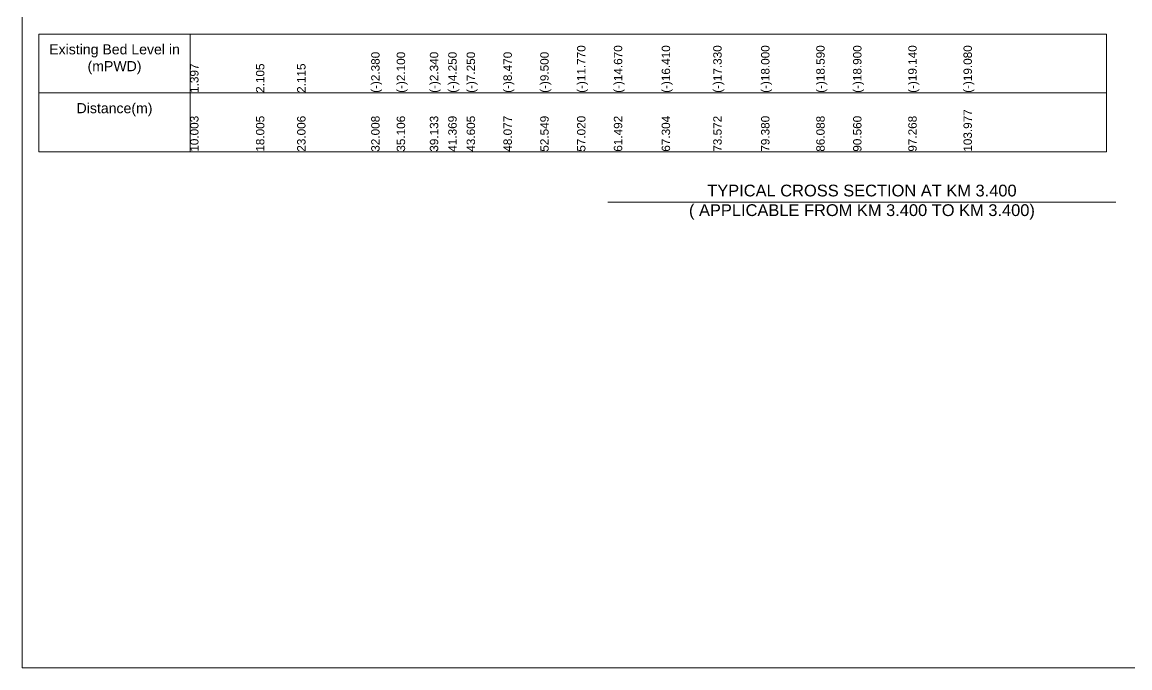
# Model space of a CAD drawing. Header units: inches. Extents: x 89000 to 845017, y -7071 to 0.
# Drawn here: x 655000 to 661595, y -7071 to -3229 of the extents above; entities that cross this region are included whole.
import ezdxf

# ---------------------------------------------------------------- set-up
doc = ezdxf.new("R2010")
doc.units = ezdxf.units.IN
doc.header["$LTSCALE"] = 7
doc.header["$MEASUREMENT"] = 0
for name, color, linetype, lineweight in [('Cross section Data Border', 7, 'Continuous', 9), ('Cross Section Labels', 7, 'Continuous', 9), ('Long Section Labels', 7, 'Continuous', 9)]:
    doc.layers.add(name, color=color, linetype=linetype, lineweight=lineweight)
doc.styles.get("Standard").update_dxf_attribs({"font": 'arial.ttf'})

msp = doc.modelspace()

# ---------------------------------------------------------------- linework, layer by layer
at = {"layer": 'Cross section Data Border'}
msp.add_lwpolyline([(655100, -3300), (661455.4726, -3300), (661455.4726, -4000), (655100, -4000)], close=True, dxfattribs=at)
for points in [[(656000, -3300), (656000, -4000)], [(655100, -3650), (661455.4726, -3650)]]:
    msp.add_lwpolyline(points, dxfattribs=at)
at = {"layer": 'Cross Section Labels'}
msp.add_lwpolyline([(655000, 0), (665000, 0), (665000, -7071), (655000, -7071)], close=True, dxfattribs=at)
msp.add_lwpolyline([(658488, -4300), (660000, -4300), (661512, -4300)], dxfattribs=at)

# ---------------------------------------------------------------- texts
at = {"layer": 'Cross section Data Border', "char_height": 60, "width": 800, "attachment_point": 5}
for s, insert in [('Existing Bed Level in (mPWD)', (655550, -3450)), ('Distance(m)', (655550, -3750))]:
    msp.add_mtext(s, dxfattribs=dict(at, insert=insert))
at = {"layer": 'Cross Section Labels', "insert": (660000, -4300), "char_height": 70, "attachment_point": 5}
msp.add_mtext('TYPICAL CROSS SECTION AT KM 3.400^J( APPLICABLE FROM KM 3.400 TO KM 3.400)', dxfattribs=at)
at = {"layer": 'Long Section Labels', "char_height": 50, "attachment_point": 1, "rotation": 90}
for s, insert in [('(-)2.380', (657078.27297, -3650)), ('(-)2.100', (657230.04561, -3650)), ('(-)2.340', (657427.40632, -3650)), ('(-)4.250', (657536.96234, -3650)), ('(-)7.250', (657646.51952, -3650)), ('(-)8.470', (657865.63671, -3650)), ('(-)9.500', (658084.75687, -3650)), ('(-)11.770', (658303.87931, -3650)), ('(-)14.670', (658523.00352, -3650)), ('(-)16.410', (658807.75163, -3650)), ('(-)17.330', (659114.88407, -3650)), ('(-)18.000', (659399.51215, -3650)), ('(-)18.590', (659728.2061, -3650)), ('(-)18.900', (659947.33607, -3650)), ('(-)19.140', (660276.03182, -3650)), ('(-)19.080', (660604.72838, -3650)), ('1.397', (656000, -3650)), ('2.105', (656392.09926, -3650)), ('2.115', (656637.17202, -3650)), ('103.977', (660604.72838, -4000)), ('10.003', (656000, -4000)), ('18.005', (656392.09926, -4000)), ('23.006', (656637.17202, -4000)), ('32.008', (657078.27297, -4000)), ('35.106', (657230.04561, -4000)), ('39.133', (657427.40632, -4000)), ('41.369', (657536.96234, -4000)), ('43.605', (657646.51952, -4000)), ('48.077', (657865.63671, -4000)), ('52.549', (658084.75687, -4000)), ('57.020', (658303.87931, -4000)), ('61.492', (658523.00352, -4000)), ('67.304', (658807.75163, -4000)), ('73.572', (659114.88407, -4000)), ('79.380', (659399.51215, -4000)), ('86.088', (659728.2061, -4000)), ('90.560', (659947.33607, -4000)), ('97.268', (660276.03182, -4000))]:
    msp.add_mtext(s, dxfattribs=dict(at, insert=insert))

doc.saveas('drawing.dxf')
